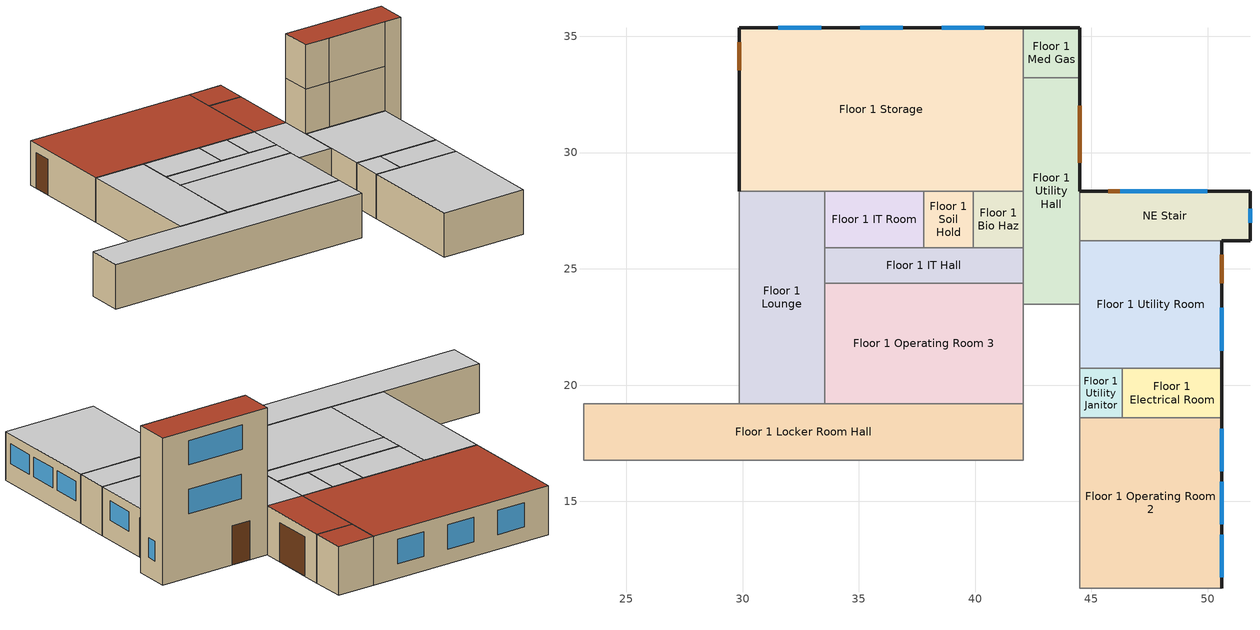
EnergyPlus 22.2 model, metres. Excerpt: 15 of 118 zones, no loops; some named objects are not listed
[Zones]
NE Stair
 floor ground (ext-slab): 51.82,28.35 51.82,26.21 44.5,26.21 44.5,28.35 z0
 wall outside (Steel Frame Non-res Ext Wall): 50.6,26.21 51.82,26.21 51.82,28.35 44.5,28.35 z0:9.14
 wall to Floor 2 Exam 6 (int-walls): 44.5,28.35 44.5,26.21 z3.05:6.1
 wall to Floor 3 Mechanical (int-walls): 46.33,26.21 50.6,26.21 z6.1:9.14
 wall to Floor 2 Office Hall (int-walls): 44.5,26.21 46.33,26.21 z3.05:6.1
 wall to Floor 1 Utility Hall (int-walls): 44.5,28.35 44.5,26.21 z0:3.05
 wall to Floor 1 Utility Room (int-walls): 44.5,26.21 50.6,26.21 z0:3.05
 wall to Floor 3 Mechanical Hall (int-walls): 44.5,26.21 46.33,26.21 z6.1:9.14
 wall to Floor 2 Exam 5 (int-walls): 46.33,26.21 50.6,26.21 z3.05:6.1
 wall to Floor 3 Lounge (int-walls): 44.5,28.35 44.5,26.21 z6.1:9.14
 window (Window Non-res Fixed): 49.99,28.35 46.33,28.35 z3.96:5.49; 51.82,26.97 51.82,27.58 z1.22:2.44; 49.99,28.35 46.24,28.35 z7.01:8.53
 door (Swinging Door Non-res): 46.94,28.35 45.72,28.35 z0:2.44
 roof outside (IEAD Non-res Roof): 51.82,26.21 51.82,28.35 44.5,28.35 44.5,26.21 z9.14
Floor 1 Operating Room 2
 floor ground (ext-slab): 50.6,18.59 50.6,11.28 44.5,11.28 44.5,18.59 z0
 wall outside (Steel Frame Non-res Ext Wall): 50.6,11.28 50.6,18.59 z0:3.05
 wall adiabatic (int-walls): 50.6,18.59 44.5,18.59 44.5,11.28 50.6,11.28 z0:3.05
 window (Window Non-res Fixed): 50.6,16.31 50.6,18.14 / 50.6,11.73 50.6,13.56 / 50.6,14.02 50.6,15.85 z1.22:2.44
 ceiling adiabatic (INT-FLOOR-UNDERSIDE): 50.6,11.28 50.6,18.59 44.5,18.59 44.5,11.28 z3.05
Floor 1 Lounge
 floor ground (ext-slab): 29.87,19.2 29.87,28.35 33.53,28.35 33.53,19.2 z0
 wall adiabatic (int-walls): 29.87,19.2 33.53,19.2 33.53,28.35 29.87,28.35 29.87,19.2 z0:3.05
 ceiling adiabatic (INT-FLOOR-UNDERSIDE): 33.53,28.35 29.87,28.35 29.87,19.2 33.53,19.2 z3.05
Floor 1 Storage
 floor ground (ext-slab): 29.87,35.36 42.06,35.36 42.06,28.35 29.87,28.35 z0
 wall outside (Steel Frame Non-res Ext Wall): 42.06,35.36 29.87,35.36 29.87,28.35 z0:3.05
 wall adiabatic (int-walls): 29.87,28.35 42.06,28.35 42.06,35.36 z0:3.05
 window (Window Non-res Fixed): 33.38,35.36 31.55,35.36 / 40.39,35.36 38.56,35.36 / 36.88,35.36 35.05,35.36 z0.91:2.44
 door (Swinging Door Non-res): 29.87,34.75 29.87,33.53 z0:2.44
 roof outside (IEAD Non-res Roof): 42.06,35.36 29.87,35.36 29.87,28.35 42.06,28.35 z3.05
Floor 1 Utility Hall
 floor ground (ext-slab): 44.5,23.47 42.06,23.47 42.06,33.22 44.5,33.22 z0
 wall outside (Steel Frame Non-res Ext Wall): 44.5,28.35 44.5,33.22 z0:3.05
 wall adiabatic (int-walls): 44.5,33.22 42.06,33.22 42.06,23.47 44.5,23.47 44.5,26.21 z0:3.05
 door (Swinging Door Non-res): 44.5,29.57 44.5,32 z0:2.44
 ceiling adiabatic (INT-FLOOR-UNDERSIDE): 44.5,28.35 42.06,28.35 42.06,23.47 44.5,23.47 z3.05
 roof outside (IEAD Non-res Roof): 42.06,33.22 42.06,28.35 44.5,28.35 44.5,33.22 z3.05
Floor 1 Utility Room
 floor ground (ext-slab): 44.5,20.73 44.5,26.21 50.6,26.21 50.6,20.73 z0
 wall outside (Steel Frame Non-res Ext Wall): 50.6,20.73 50.6,26.21 z0:3.05
 wall adiabatic (int-walls): 44.5,26.21 44.5,23.47 44.5,20.73 50.6,20.73 z0:3.05
 window (Window Non-res Fixed): 50.6,21.49 50.6,23.32 z1.22:2.44
 door (Swinging Door Non-res): 50.6,24.38 50.6,25.6 z0:2.44
 ceiling adiabatic (INT-FLOOR-UNDERSIDE): 44.5,20.73 50.6,20.73 50.6,26.21 44.5,26.21 z3.05
Floor 1 Operating Room 3
 floor ground (ext-slab): 42.06,24.38 42.06,19.2 33.53,19.2 33.53,24.38 z0
 wall adiabatic (int-walls): 42.06,19.2 42.06,23.47 42.06,24.38 33.53,24.38 33.53,19.2 42.06,19.2 z0:3.05
 ceiling adiabatic (INT-FLOOR-UNDERSIDE): 33.53,24.38 33.53,19.2 42.06,19.2 42.06,24.38 z3.05
Floor 1 IT Room
 floor ground (ext-slab): 37.8,25.91 33.53,25.91 33.53,28.35 37.8,28.35 z0
 wall adiabatic (int-walls): 33.53,25.91 37.8,25.91 37.8,28.35 33.53,28.35 33.53,25.91 z0:3.05
 ceiling adiabatic (INT-FLOOR-UNDERSIDE): 33.53,25.91 37.8,25.91 37.8,28.35 33.53,28.35 z3.05
Floor 1 Electrical Room
 floor ground (ext-slab): 50.6,20.73 50.6,18.59 46.33,18.59 46.33,20.73 z0
 wall outside (Steel Frame Non-res Ext Wall): 50.6,18.59 50.6,20.73 z0:3.05
 wall adiabatic (int-walls): 50.6,20.73 46.33,20.73 46.33,18.59 50.6,18.59 z0:3.05
 ceiling adiabatic (INT-FLOOR-UNDERSIDE): 50.6,18.59 50.6,20.73 46.33,20.73 46.33,18.59 z3.05
Floor 1 Utility Janitor
 floor ground (ext-slab): 46.33,18.59 44.5,18.59 44.5,20.73 46.33,20.73 z0
 wall adiabatic (int-walls): 46.33,18.59 46.33,20.73 44.5,20.73 44.5,18.59 46.33,18.59 z0:3.05
 ceiling adiabatic (INT-FLOOR-UNDERSIDE): 44.5,18.59 46.33,18.59 46.33,20.73 44.5,20.73 z3.05
Floor 1 Bio Haz
 floor ground (ext-slab): 42.06,28.35 42.06,25.91 39.93,25.91 39.93,28.35 z0
 wall adiabatic (int-walls): 42.06,25.91 42.06,28.35 39.93,28.35 39.93,25.91 42.06,25.91 z0:3.05
 ceiling adiabatic (INT-FLOOR-UNDERSIDE): 42.06,25.91 42.06,28.35 39.93,28.35 39.93,25.91 z3.05
Floor 1 Locker Room Hall
 floor ground (ext-slab): 23.16,16.76 23.16,19.2 42.06,19.2 42.06,16.76 z0
 wall adiabatic (int-walls): 42.06,16.76 42.06,19.2 23.16,19.2 23.16,16.76 42.06,16.76 z0:3.05
 ceiling adiabatic (INT-FLOOR-UNDERSIDE): 23.16,19.2 23.16,16.76 42.06,16.76 42.06,19.2 z3.05
Floor 1 IT Hall
 floor ground (ext-slab): 33.53,24.38 33.53,25.91 42.06,25.91 42.06,24.38 z0
 wall adiabatic (int-walls): 42.06,25.91 33.53,25.91 33.53,24.38 42.06,24.38 42.06,25.91 z0:3.05
 ceiling adiabatic (INT-FLOOR-UNDERSIDE): 33.53,24.38 42.06,24.38 42.06,25.91 33.53,25.91 z3.05
Floor 1 Soil Hold
 floor ground (ext-slab): 39.93,28.35 39.93,25.91 37.8,25.91 37.8,28.35 z0
 wall adiabatic (int-walls): 37.8,28.35 37.8,25.91 39.93,25.91 39.93,28.35 37.8,28.35 z0:3.05
 ceiling adiabatic (INT-FLOOR-UNDERSIDE): 39.93,25.91 39.93,28.35 37.8,28.35 37.8,25.91 z3.05
Floor 1 Med Gas
 floor ground (ext-slab): 42.06,33.22 42.06,35.36 44.5,35.36 44.5,33.22 z0
 wall outside (Steel Frame Non-res Ext Wall): 44.5,33.22 44.5,35.36 42.06,35.36 z0:3.05
 wall adiabatic (int-walls): 42.06,35.36 42.06,33.22 44.5,33.22 z0:3.05
 roof outside (IEAD Non-res Roof): 42.06,35.36 42.06,33.22 44.5,33.22 44.5,35.36 z3.05
[Building]
Ref Bldg OutPatient New2004_v1.3_5.0: North Axis {deg}=0; Terrain=City; Loads Convergence Tolerance Value {W}=0.04; Temperature Convergence Tolerance Value {deltaC}=0.2; Solar Distribution=FullInteriorAndExterior; Maximum Number of Warmup Days=25; Minimum Number of Warmup Days=6
[Site:Location]
USA NM-ALBUQUERQUE: Latitude {deg}=35.03; Longitude {deg}=-106.62; Time Zone {hr}=-7; Elevation {m}=1619
[SizingPeriod:DesignDay] Day of Month=21; Humidity Condition Type=Wetbulb; Barometric Pressure {Pa}=83328; Rain Indicator=No; Snow Indicator=No; Daylight Saving Time Indicator=No; Solar Model Indicator=ASHRAEClearSky
Name | Month | Day Type | Maximum Dry-Bulb Temperature {C} | Daily Dry-Bulb Temperature Range {deltaC} | Wetbulb or DewPoint at Maximum Dry-Bulb {C} | Wind Speed {m/s} | Wind Direction {deg} | Sky Clearness
ALBUQUERQUE Ann Htg 99.6% Condns DB | 1 | WinterDesignDay | -9 | 0 | -9 | 3.3 | 0 | 0
ALBUQUERQUE Ann Clg .4% Condns WB=>MDB | 7 | SummerDesignDay | 28.3 | 14.1 | 18.5 | 4.4 | 260 | 1
[Site:WaterMainsTemperature]
Calculation Method=CORRELATION; Annual Average Outdoor Air Temperature {C}=13.18; Maximum Difference In Monthly Average Outdoor Air Temperatures {deltaC}=24
[Site:GroundTemperature:BuildingSurface]
19.213, 19.212, 19.191, 19.196, 20.446, 21.39, 21.565, 21.74, 21.83, 19.836, 19.374, 19.272
[Construction]
Steel Frame Non-res Ext Wall: Wood Siding, Steel Frame NonRes Wall Insulation, 1/2IN Gypsum
IEAD Non-res Roof: Roof Membrane, IEAD NonRes Roof Insulation, Metal Decking
ext-slab: HW CONCRETE, CP02 CARPET PAD
int-walls: 1/2IN Gypsum, 1/2IN Gypsum
INT-FLOOR-UNDERSIDE: CP02 CARPET PAD, MAT-CC05 4 HW CONCRETE
Window Non-res Fixed: NonRes Fixed Assembly Window
Swinging Door Non-res: Opaque Door panel NonRes
InteriorFurnishings: Std Wood 6inch
[Material] Thermal Absorptance=0.9
Name | Roughness | Thickness {m} | Conductivity {W/m-K} | Density {kg/m3} | Specific Heat {J/kg-K} | Solar Absorptance | Visible Absorptance
Steel Frame NonRes Wall Insulation | MediumRough | 0.0539159 | 0.049 | 265 | 836.8 | 0.7 | 0.7
IEAD NonRes Roof Insulation | MediumRough | 0.124663 | 0.049 | 265 | 836.8 | 0.7 | 0.7
Std Wood 6inch | MediumSmooth | 0.15 | 0.12 | 540 | 1210 | 0.7 | 0.7
Wood Siding | MediumSmooth | 0.01 | 0.11 | 544.62 | 1210 | 0.78 | 0.78
1/2IN Gypsum | Smooth | 0.0127 | 0.16 | 784.9 | 830 | 0.92 | 0.92
HW CONCRETE | Rough | 0.2032 | 1.311 | 2240 | 836.8 | 0.7 | 0.7
Roof Membrane | VeryRough | 0.0095 | 0.16 | 1121.29 | 1460 | 0.7 | 0.7
Metal Decking | MediumSmooth | 0.0015 | 45.006 | 7680 | 418.4 | 0.7 | 0.3
MAT-CC05 4 HW CONCRETE | Rough | 0.1016 | 1.311 | 2240 | 836.8 | 0.7 | 0.7
[WindowMaterial:SimpleGlazingSystem]
NonRes Fixed Assembly Window: U-Factor {W/m2-K}=3.23646; Solar Heat Gain Coefficient=0.39
[Material:NoMass] Thermal Absorptance=0.9; Solar Absorptance=0.7
Name | Roughness | Thermal Resistance {m2-K/W} | Visible Absorptance
Opaque Door panel NonRes | MediumRough | 0.101897 | 0.7
CP02 CARPET PAD | VeryRough | 0.2165 | 0.8
[Zone] Type=1; Multiplier=1; Floor Area {m2}=autocalculate; Part of Total Floor Area=Yes
Floor 1 Bio Haz; Floor 1 Electrical Room; Floor 1 IT Hall; Floor 1 IT Room; Floor 1 Locker Room Hall; Floor 1 Lounge; Floor 1 Med Gas; Floor 1 Operating Room 2; Floor 1 Operating Room 3; Floor 1 Soil Hold; Floor 1 Storage; Floor 1 Utility Hall; Floor 1 Utility Janitor; Floor 1 Utility Room; NE Stair
[People] Number of People Schedule=BLDG_OCC_SCH; Number of People Calculation Method=Area/person; Fraction Radiant=0.3; Sensible Heat Fraction=AUTOCALCULATE; Activity Level Schedule=ACTIVITY_SCH; Enable ASHRAE 55 Comfort Warnings=No; Mean Radiant Temperature Calculation Type=ZoneAveraged; Work Efficiency Schedule=WORK_EFF_SCH; Clothing Insulation Calculation Method=ClothingInsulationSchedule; Clothing Insulation Schedule=CLOTHING_SCH; Air Velocity Schedule=AIR_VELO_SCH; Thermal Comfort Model 1 Type=FANGER
Name | Zone or ZoneList or Space or SpaceList | Floor Area per Person {m2/person}
Floor 1 IT Room People | Floor 1 IT Room | 20
Floor 1 Lounge People | Floor 1 Lounge | 6.67
Floor 1 Operating Room 2 People | Floor 1 Operating Room 2 | 5
Floor 1 Operating Room 3 People | Floor 1 Operating Room 3 | 5
Floor 1 Soil Hold People | Floor 1 Soil Hold | 5
[Lights] Schedule=BLDG_LIGHT_SCH; Design Level Calculation Method=Watts/Area; Return Air Fraction=0; Fraction Radiant=0.7; Fraction Visible=0.2; Fraction Replaceable=1; Return Air Fraction Calculated from Plenum Temperature=No
Name | Zone or ZoneList or Space or SpaceList | Watts per Zone Floor Area {W/m2}
Floor 1 Bio Haz_Lights | Floor 1 Bio Haz | 9.69
Floor 1 Electrical Room_Lights | Floor 1 Electrical Room | 9.69
Floor 1 IT Hall_Lights | Floor 1 IT Hall | 10.76
Floor 1 IT Room_Lights | Floor 1 IT Room | 11.84
Floor 1 Locker Room Hall_Lights | Floor 1 Locker Room Hall | 10.76
Floor 1 Lounge_Lights | Floor 1 Lounge | 8.61
Floor 1 Med Gas_Lights | Floor 1 Med Gas | 9.69
Floor 1 Operating Room 2_Lights | Floor 1 Operating Room 2 | 23.68
Floor 1 Operating Room 3_Lights | Floor 1 Operating Room 3 | 23.68
Floor 1 Soil Hold_Lights | Floor 1 Soil Hold | 12.92
Floor 1 Storage_Lights | Floor 1 Storage | 9.69
Floor 1 Utility Hall_Lights | Floor 1 Utility Hall | 10.76
Floor 1 Utility Janitor_Lights | Floor 1 Utility Janitor | 9.69
Floor 1 Utility Room_Lights | Floor 1 Utility Room | 9.69
NE Stair_Lights | NE Stair | 10.76
[ElectricEquipment] Schedule=BLDG_EQUIP_SCH; Design Level Calculation Method=Watts/Area; Fraction Latent=0
Name | Zone or ZoneList or Space or SpaceList | Watts per Zone Floor Area {W/m2} | Fraction Radiant | Fraction Lost
Floor 1 Bio Haz_PlugMisc_Equip | Floor 1 Bio Haz | 1.08 | 0.5 | 0
Floor 1 Electrical Room_PlugMisc_Equip | Floor 1 Electrical Room | 53.82 | 0.3 | 0.7
Floor 1 IT Hall_PlugMisc_Equip | Floor 1 IT Hall | 4.31 | 0.5 | 0
Floor 1 IT Room_PlugMisc_Equip | Floor 1 IT Room | 11.84 | 0.5 | 0
Floor 1 Locker Room Hall_PlugMisc_Equip | Floor 1 Locker Room Hall | 4.31 | 0.5 | 0
Floor 1 Lounge_PlugMisc_Equip | Floor 1 Lounge | 32.29 | 0.5 | 0
Floor 1 Med Gas_PlugMisc_Equip | Floor 1 Med Gas | 1.08 | 0.5 | 0
Floor 1 Operating Room 2_PlugMisc_Equip | Floor 1 Operating Room 2 | 43.06 | 0.5 | 0
Floor 1 Operating Room 3_PlugMisc_Equip | Floor 1 Operating Room 3 | 43.06 | 0.5 | 0
Floor 1 Soil Hold_PlugMisc_Equip | Floor 1 Soil Hold | 21.53 | 0.5 | 0
Floor 1 Utility Hall_PlugMisc_Equip | Floor 1 Utility Hall | 4.31 | 0.5 | 0
Floor 1 Utility Room_PlugMisc_Equip | Floor 1 Utility Room | 1.08 | 0.3 | 0.7
[GasEquipment] Schedule=BLDG_EQUIP_SCH; Design Level Calculation Method=Watts/Area; Power per Zone Floor Area {W/m2}=75.3; Fraction Latent=0; Fraction Radiant=0; Fraction Lost=0.5
Name | Zone or ZoneList or Space or SpaceList
Floor 1 Operating Room 2_GasMisc_Equip | Floor 1 Operating Room 2
Floor 1 Operating Room 3_GasMisc_Equip | Floor 1 Operating Room 3
[Exterior:Lights]
Exterior Facade Lighting: Schedule=ALWAYS_ON; Design Level {W}=14095; Control Option=AstronomicalClock
[ZoneInfiltration:DesignFlowRate] Schedule=INFIL_SCH; Constant Term Coefficient=1; Temperature Term Coefficient=0; Velocity Term Coefficient=0; Velocity Squared Term Coefficient=0
Name | Zone or ZoneList or Space or SpaceList | Design Flow Rate Calculation Method | Flow Rate per Exterior Surface Area {m3/s-m2} | Air Changes per Hour {1/hr}
Floor 1 Electrical Room_Infiltration | Floor 1 Electrical Room | Flow/ExteriorWallArea | 0.000302
Floor 1 Med Gas_Infiltration | Floor 1 Med Gas | Flow/ExteriorWallArea | 0.000302
Floor 1 Operating Room 2_Infiltration | Floor 1 Operating Room 2 | Flow/ExteriorWallArea | 0.000302
Floor 1 Storage_Infiltration | Floor 1 Storage | Flow/ExteriorWallArea | 0.000302
Floor 1 Utility Hall_Infiltration | Floor 1 Utility Hall | Flow/ExteriorWallArea | 0.000302
Floor 1 Utility Room_Infiltration | Floor 1 Utility Room | Flow/ExteriorWallArea | 0.000302
NE Stair_Infiltration | NE Stair | AirChanges/Hour |  | 1
[InternalMass] Construction=InteriorFurnishings
Name | Zone or ZoneList | Surface Area {m2}
Floor 1 Bio Haz Internal Mass | Floor 1 Bio Haz | 10.4051
Floor 1 Electrical Room Internal Mass | Floor 1 Electrical Room | 18.209
Floor 1 IT Hall Internal Mass | Floor 1 IT Hall | 26.0129
Floor 1 IT Room Internal Mass | Floor 1 IT Room | 20.8103
Floor 1 Locker Room Hall Internal Mass | Floor 1 Locker Room Hall | 92.1598
Floor 1 Lounge Internal Mass | Floor 1 Lounge | 66.8902
Floor 1 Med Gas Internal Mass | Floor 1 Med Gas | 10.4051
Floor 1 Operating Room 2 Internal Mass | Floor 1 Operating Room 2 | 89.1869
Floor 1 Operating Room 3 Internal Mass | Floor 1 Operating Room 3 | 88.4437
Floor 1 Soil Hold Internal Mass | Floor 1 Soil Hold | 10.4051
Floor 1 Storage Internal Mass | Floor 1 Storage | 170.9416
Floor 1 Utility Hall Internal Mass | Floor 1 Utility Hall | 47.5664
Floor 1 Utility Janitor Internal Mass | Floor 1 Utility Janitor | 7.8039
Floor 1 Utility Room Internal Mass | Floor 1 Utility Room | 66.8902
NE Stair Internal Mass | NE Stair | 31.2154
[ZoneMixing] Schedule=AHU-1_Fan_Sch; Design Flow Rate Calculation Method=Flow/Area; Delta Temperature {deltaC}=0
Name | Zone or Space | Flow Rate per Floor Area {m3/s-m2} | Source Zone or Space
Floor 1 Electrical Room Transfer Air | Floor 1 Electrical Room | 0.00025 | Floor 1 Lobby Hall
Floor 1 Elevator Pump Room Transfer Air | Floor 1 Elevator Pump Room | 0.00025 | Floor 1 IT Hall
Floor 1 Storage Transfer Air | Floor 1 Storage | 0.00075 | Floor 1 Step Down
Floor 1 Utility Janitor Transfer Air | Floor 1 Utility Janitor | 0.00075 | Floor 1 Utility Hall
Floor 1 Utility Room Transfer Air | Floor 1 Utility Room | 0.00075 | Floor 1 Utility Hall
NE Stair Transfer Air | NE Stair | 0.00025 | Floor 1 Cafe
[Schedule:Compact]
ALWAYS_ON: Through: 12/31, For: AllDays, Until: 24:00, 1
BLDG_EQUIP_SCH: Through: 12/31, For: Weekdays SummerDesignDay, Until: 04:00, 0.3, Until: 06:00, 0.5, Until: 18:00, 1, Until: 20:00, 0.5, Until: 24:00, 0.3, For: Saturday, Until: 07:00, 0.3, Until: 09:00, 0.5, Until: 15:00, 0.8, Until: 20:00, 0.5, Until: 24:00, 0.3, For: AllOtherDays, Until: 08:00, 0.3, Until: 17:00, 0.5, Until: 24:00, 0.3
BLDG_LIGHT_SCH: Through: 12/31, For: Weekdays SummerDesignDay, Until: 04:00, 0.1, Until: 06:00, 0.3, Until: 07:00, 0.6, Until: 18:00, 0.9, Until: 20:00, 0.6, Until: 22:00, 0.3, Until: 24:00, 0.1, For: Saturday, Until: 07:00, 0.1, Until: 09:00, 0.3, Until: 15:00, 0.4, Until: 20:00, 0.3, Until: 24:00, 0.1, For: AllOtherDays, Until: 08:00, 0.05, Until: 17:00, 0.1, Until: 24:00, 0.05
BLDG_OCC_SCH: Through: 12/31, For: Weekdays SummerDesignDay, Until: 04:00, 0.05, Until: 06:00, 0.2, Until: 07:00, 0.5, Until: 18:00, 0.9, Until: 20:00, 0.5, Until: 22:00, 0.2, Until: 24:00, 0.05, For: Saturday, Until: 07:00, 0.05, Until: 09:00, 0.2, Until: 15:00, 0.3, Until: 20:00, 0.2, Until: 24:00, 0.05, For: AllOtherDays, Until: 08:00, 0, Until: 17:00, 0.05, Until: 24:00, 0
CLOTHING_SCH: Through: 04/30, For: AllDays, Until: 24:00, 1, Through: 09/30, For: AllDays, Until: 24:00, 0.5, Through: 12/31, For: AllDays, Until: 24:00, 1
WORK_EFF_SCH: Through: 12/31, For: AllDays, Until: 24:00, 0
AIR_VELO_SCH: Through: 12/31, For: AllDays, Until: 24:00, 0.2
ACTIVITY_SCH: Through: 12/31, For: AllDays, Until: 24:00, 120
INFIL_SCH: Through: 12/31, For: SummerDesignDay WinterDesignDay, Until: 24:00, 1, For: AllOtherDays, Until: 24:00, 0.5
AHU-1_Fan_Sch: Through: 12/31, For: Weekdays Saturday, Until: 04:00, 0, Until: 21:00, 1, Until: 24:00, 0, For: SummerDesignDay WinterDesignDay, Until: 24:00, 1, For: AllOtherDays, Until: 24:00, 0
